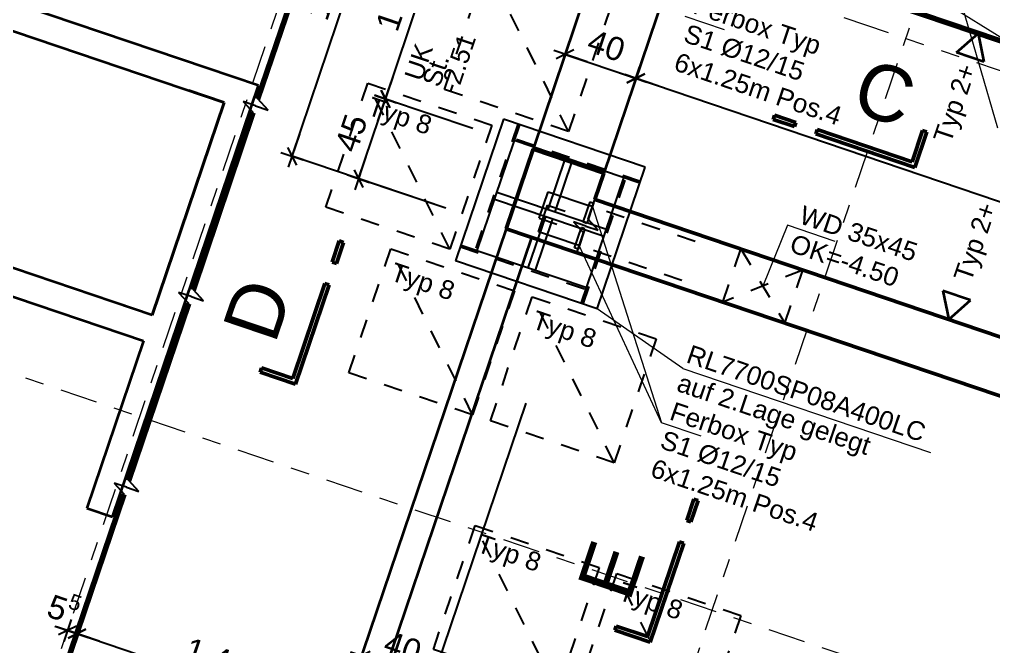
# Model space of a CAD drawing. Header units: metres. Extents: x 2661608 to 2661648.6, y 1209464.3 to 1209501.1.
# Drawn here: x 2661615.74 to 2661620.95, y 1209486.48 to 1209489.83 of the extents above; entities that cross this region are included whole.
import ezdxf

# ---------------------------------------------------------------- set-up
doc = ezdxf.new("R2010")
doc.units = ezdxf.units.M
doc.header["$PDMODE"] = 65
for name, pattern in [('AUSGEZOGEN', [0]), ('GETRENNT2_S6', [0.3, 0.2, -0.1]), ('PHANTOM2_S8', [0.3, 0.2, -0.05, 0, -0.05]), ('PUNKT2_S9', [0.4, 0.25, -0.05, 0, -0.05, 0, -0.05]), ('STRICHLINIE_S4', [0.1, 0.05, -0.05]), ('VERDECKT2_S2', [0.025, 0, -0.025])]:
    doc.linetypes.add(name, pattern=pattern)
for name, color, linetype, lineweight in [('TB_640', 7, 'AUSGEZOGEN', 25), ('TB_641', 7, 'AUSGEZOGEN', 25), ('TB_642', 7, 'AUSGEZOGEN', 25), ('TB_643', 7, 'AUSGEZOGEN', 25), ('TB_645', 7, 'AUSGEZOGEN', 25), ('TB_646', 7, 'AUSGEZOGEN', 25), ('TB_649', 7, 'AUSGEZOGEN', 25), ('TB_650', 7, 'AUSGEZOGEN', 25), ('TB_651', 7, 'AUSGEZOGEN', 25)]:
    doc.layers.add(name, color=color, linetype=linetype, lineweight=lineweight)
doc.styles.add('ARIAL', font='arial.ttf')
doc.styles.add('MtXpl_Arial', font='arial.ttf')
doc.dimstyles.new('DIMSTYLE_5', dxfattribs={"dimtxt": 0.125, "dimasz": 0.125, "dimexe": 0, "dimexo": 0, "dimgap": 0.0625, "dimtad": 2, "dimdec": 1, "dimlfac": 100, "dimrnd": 0.5, "dimzin": 4, "dimdsep": 46, "dimtxsty": 'ARIAL', "dimblk1": 'ALL_ML_STRICH', "dimblk2": 'ALL_ML_STRICH', "dimsah": 1, "dimcen": 0, "dimclrd": 7, "dimclre": 7, "dimclrt": 7, "dimazin": 3, "dimtfac": 1, "dimtdec": 0, "dimtix": 1, "dimtmove": 2, "dimatfit": 3, "dimfxl": 0, "dimtvp": 1.2, "dimlwd": 0, "dimlwe": 25})
doc.dimstyles.new('DIMSTYLE_6', dxfattribs={"dimtxt": 0.125, "dimasz": 0.125, "dimexe": 0, "dimexo": 0, "dimgap": 0.0625, "dimtad": 2, "dimrnd": 0.005, "dimzin": 4, "dimdsep": 46, "dimtxsty": 'ARIAL', "dimblk1": 'ALL_ML_STRICH', "dimblk2": 'ALL_ML_STRICH', "dimsah": 1, "dimcen": 0, "dimclrd": 7, "dimclre": 7, "dimclrt": 7, "dimazin": 3, "dimtfac": 1, "dimtdec": 0, "dimtix": 1, "dimtmove": 2, "dimatfit": 3, "dimfxl": 0, "dimlwd": 0, "dimlwe": 25})
doc.dimstyles.new('DIMSTYLE_7', dxfattribs={"dimtxt": 0.125, "dimasz": 0.125, "dimexe": 0, "dimexo": 0, "dimgap": 0.0625, "dimtad": 2, "dimrnd": 0.005, "dimzin": 4, "dimdsep": 46, "dimtxsty": 'ARIAL', "dimblk1": 'ALL_ML_STRICH', "dimblk2": 'ALL_ML_STRICH', "dimsah": 1, "dimcen": 0, "dimclrd": 7, "dimclre": 7, "dimclrt": 7, "dimazin": 3, "dimtfac": 1, "dimtdec": 0, "dimtix": 1, "dimtmove": 2, "dimatfit": 3, "dimfxl": 0, "dimlwd": 0, "dimlwe": 25})

# ---------------------------------------------------------------- blocks, each defined once
blk = doc.blocks.new('COMPLEXOBJECT_7')
at = {"layer": 'TB_645', "color": 7, "linetype": 'VERDECKT2_S2', "lineweight": 25, "transparency": 33554687}
for p, q in [((2661617.956, 1209486.4618), (2661618.1805, 1209487.1248)), ((2661618.1805, 1209487.1248), (2661618.8435, 1209486.9004)), ((2661618.619, 1209486.2373), (2661618.1805, 1209487.1248)), ((2661618.8435, 1209486.9004), (2661618.619, 1209486.2373)), ((2661618.7137, 1209486.2053), (2661618.9382, 1209486.8683)), ((2661618.9382, 1209486.8683), (2661619.6012, 1209486.6438)), ((2661619.3768, 1209485.9808), (2661618.9382, 1209486.8683)), ((2661619.6012, 1209486.6438), (2661619.3768, 1209485.9808)), ((2661618.619, 1209486.2373), (2661617.956, 1209486.4618)), ((2661617.6994, 1209485.7041), (2661617.9239, 1209486.3671)), ((2661617.9239, 1209486.3671), (2661618.5869, 1209486.1426)), ((2661618.3625, 1209485.4796), (2661617.9239, 1209486.3671)), ((2661619.3768, 1209485.9808), (2661618.7137, 1209486.2053)), ((2661618.5869, 1209486.1426), (2661618.3625, 1209485.4796)), ((2661618.4572, 1209485.4475), (2661618.6817, 1209486.1105)), ((2661618.6817, 1209486.1105), (2661619.3447, 1209485.8861)), ((2661619.1202, 1209485.223), (2661618.6817, 1209486.1105)), ((2661619.3447, 1209485.8861), (2661619.1202, 1209485.223)), ((2661618.3625, 1209485.4796), (2661617.6994, 1209485.7041)), ((2661619.1202, 1209485.223), (2661618.4572, 1209485.4475))]:
    blk.add_line(p, q, dxfattribs=at)
at = {"layer": 'TB_645', "color": 7, "linetype": 'AUSGEZOGEN', "lineweight": 25, "transparency": 33554687, "char_height": 0.1, "width": 0.399914, "attachment_point": 7, "rotation": 341.2953, "style": 'ARIAL'}
for insert in [(2661618.1706, 1209486.9596), (2661618.9284, 1209486.703), (2661617.9141, 1209486.2018), (2661618.6718, 1209485.9453)]:
    blk.add_mtext('\\W1.00;Typ 8', dxfattribs=dict(at, insert=insert))
blk = doc.blocks.new('ALL_ML_STRICH')
at = {"color": 0, "linetype": 'ByBlock', "lineweight": -2}
for p, q in [((0, -0.5), (0, 0.5)), ((-1, 0), (0.5, 0)), ((-0.3, -0.3), (0.3, 0.3))]:
    blk.add_line(p, q, dxfattribs=at)
blk = doc.blocks.new('*D34')
at = {"layer": 'DEFPOINTS', "color": 7, "linetype": 'AUSGEZOGEN', "lineweight": 25, "transparency": 16777216}
for p in [(2661616.5702, 1209488.2526), (2661616.6115, 1209488.2084), (2661615.9986, 1209486.5643)]:
    blk.add_point(p, dxfattribs=at)
at = {"layer": 'TB_649', "color": 7, "linetype": 'AUSGEZOGEN', "lineweight": -2, "transparency": 16777216}
for p, q in [((2661615.9986, 1209486.5643), (2661615.9986, 1209486.5643)), ((2661615.9986, 1209486.5643), (2661616.0491, 1209486.5472)), ((2661616.0491, 1209486.5472), (2661616.0491, 1209486.5472))]:
    blk.add_line(p, q, dxfattribs=at)
at = {"layer": 'TB_649', "color": 7, "linetype": 'AUSGEZOGEN', "lineweight": 25, "transparency": 16777216, "xscale": 0.125, "yscale": 0.125, "zscale": 0.125}
for p, rotation in [((2661616.0491, 1209486.5472), 341.2952435380498), ((2661615.9986, 1209486.5643), 161.2952435380497)]:
    blk.add_blockref('ALL_ML_STRICH', p, dxfattribs=dict(at, rotation=rotation))
at = {"layer": 'TB_649', "color": 7, "linetype": 'AUSGEZOGEN', "lineweight": 25, "transparency": 16777216, "insert": (2661615.9809, 1209486.6913), "char_height": 0.125, "width": 0.375, "attachment_point": 5, "rotation": 341.2952, "style": 'ARIAL'}
blk.add_mtext('\\A1;{\\A1;{5\\H0.082500;\\S5^ ;}}', dxfattribs=at)
blk = doc.blocks.new('*D35')
at = {"layer": 'DEFPOINTS', "color": 7, "linetype": 'AUSGEZOGEN', "lineweight": 25, "transparency": 16777216}
for p in [(2661618.345, 1209488.7132), (2661616.6115, 1209488.2084), (2661616.0491, 1209486.5472)]:
    blk.add_point(p, dxfattribs=at)
at = {"layer": 'TB_649', "color": 7, "linetype": 'AUSGEZOGEN', "lineweight": -2, "transparency": 16777216}
for p, q in [((2661616.0491, 1209486.5472), (2661616.0491, 1209486.5472)), ((2661616.0491, 1209486.5472), (2661617.4509, 1209486.0726)), ((2661617.4509, 1209486.0726), (2661617.4509, 1209486.0726))]:
    blk.add_line(p, q, dxfattribs=at)
at = {"layer": 'TB_649', "color": 7, "linetype": 'AUSGEZOGEN', "lineweight": 25, "transparency": 16777216, "xscale": 0.125, "yscale": 0.125, "zscale": 0.125}
for p, rotation in [((2661616.0491, 1209486.5472), 161.2952435380497), ((2661617.4509, 1209486.0726), 341.2952435380498)]:
    blk.add_blockref('ALL_ML_STRICH', p, dxfattribs=dict(at, rotation=rotation))
at = {"layer": 'TB_649', "color": 7, "linetype": 'AUSGEZOGEN', "lineweight": 25, "transparency": 16777216, "insert": (2661616.7952, 1209486.4157), "char_height": 0.125, "width": 0.5, "attachment_point": 5, "rotation": 341.2952, "style": 'ARIAL'}
blk.add_mtext('\\A1;{\\A1;{1.48\\H0.082500;\\S^ ;}}', dxfattribs=at)
blk = doc.blocks.new('*D36')
at = {"layer": 'DEFPOINTS', "color": 7, "linetype": 'AUSGEZOGEN', "lineweight": 25, "transparency": 16777216}
for p in [(2661618.345, 1209488.7132), (2661617.4509, 1209486.0726), (2661629.3768, 1209485.1245)]:
    blk.add_point(p, dxfattribs=at)
at = {"layer": 'TB_649', "color": 7, "linetype": 'AUSGEZOGEN', "lineweight": -2, "transparency": 16777216}
for p, q in [((2661617.4509, 1209486.0726), (2661617.4509, 1209486.0726)), ((2661617.4509, 1209486.0726), (2661628.4383, 1209482.3526)), ((2661628.4383, 1209482.3526), (2661628.4383, 1209482.3526))]:
    blk.add_line(p, q, dxfattribs=at)
at = {"layer": 'TB_649', "color": 7, "linetype": 'AUSGEZOGEN', "lineweight": 25, "transparency": 16777216, "xscale": 0.125, "yscale": 0.125, "zscale": 0.125}
for p, rotation in [((2661617.4509, 1209486.0726), 161.2952435380497), ((2661628.4383, 1209482.3526), 341.2952435380498)]:
    blk.add_blockref('ALL_ML_STRICH', p, dxfattribs=dict(at, rotation=rotation))
at = {"layer": 'TB_649', "color": 7, "linetype": 'AUSGEZOGEN', "lineweight": 25, "transparency": 16777216, "insert": (2661622.9856, 1209484.3198), "char_height": 0.125, "width": 0.625, "attachment_point": 5, "rotation": 341.2952, "style": 'ARIAL'}
blk.add_mtext('\\A1;{\\A1;{11.60\\H0.082500;\\S^ ;}}', dxfattribs=at)
blk = doc.blocks.new('*D39')
at = {"layer": 'DEFPOINTS', "color": 7, "linetype": 'AUSGEZOGEN', "lineweight": 25, "transparency": 16777216}
for p in [(2661618.8201, 1209488.8691), (2661618.345, 1209488.7132), (2661617.5712, 1209486.4278)]:
    blk.add_point(p, dxfattribs=at)
at = {"layer": 'TB_649', "color": 7, "linetype": 'AUSGEZOGEN', "lineweight": -2, "transparency": 16777216}
for p, q in [((2661618.4511, 1209487.7793), (2661617.9501, 1209486.2995)), ((2661617.5712, 1209486.4278), (2661617.5712, 1209486.4278)), ((2661617.5712, 1209486.4278), (2661617.9501, 1209486.2995))]:
    blk.add_line(p, q, dxfattribs=at)
at = {"layer": 'TB_649', "color": 7, "linetype": 'AUSGEZOGEN', "lineweight": 25, "transparency": 16777216, "xscale": 0.125, "yscale": 0.125, "zscale": 0.125}
for p, rotation in [((2661617.5712, 1209486.4278), 161.2952432638242), ((2661617.9501, 1209486.2995), 341.2952432638242)]:
    blk.add_blockref('ALL_ML_STRICH', p, dxfattribs=dict(at, rotation=rotation))
at = {"layer": 'TB_649', "color": 7, "linetype": 'AUSGEZOGEN', "lineweight": 25, "transparency": 16777216, "insert": (2661617.7923, 1209486.474), "char_height": 0.125, "width": 0.5, "attachment_point": 5, "rotation": 341.2952, "style": 'ARIAL'}
blk.add_mtext('\\A1;{\\A1;{40\\H0.082500;\\S^ ;}}', dxfattribs=at)
blk = doc.blocks.new('*D40')
at = {"layer": 'DEFPOINTS', "color": 7, "linetype": 'AUSGEZOGEN', "lineweight": 25, "transparency": 16777216}
for p in [(2661618.8201, 1209488.8691), (2661622.219, 1209487.4016), (2661617.9501, 1209486.2995)]:
    blk.add_point(p, dxfattribs=at)
at = {"layer": 'TB_649', "color": 7, "linetype": 'AUSGEZOGEN', "lineweight": -2, "transparency": 16777216}
for p, q in [((2661618.4511, 1209487.7793), (2661617.9501, 1209486.2995)), ((2661621.9462, 1209486.596), (2661621.4452, 1209485.1162)), ((2661617.9501, 1209486.2995), (2661621.4452, 1209485.1162))]:
    blk.add_line(p, q, dxfattribs=at)
at = {"layer": 'TB_649', "color": 7, "linetype": 'AUSGEZOGEN', "lineweight": 25, "transparency": 16777216, "xscale": 0.125, "yscale": 0.125, "zscale": 0.125}
for p, rotation in [((2661617.9501, 1209486.2995), 161.2952432638242), ((2661621.4452, 1209485.1162), 341.2952432638242)]:
    blk.add_blockref('ALL_ML_STRICH', p, dxfattribs=dict(at, rotation=rotation))
at = {"layer": 'TB_649', "color": 7, "linetype": 'AUSGEZOGEN', "lineweight": 25, "transparency": 16777216, "insert": (2661619.7429, 1209485.8137), "char_height": 0.125, "width": 0.5, "attachment_point": 5, "rotation": 341.2952, "style": 'ARIAL'}
blk.add_mtext('\\A1;{\\A1;{3.69\\H0.082500;\\S^ ;}}', dxfattribs=at)
blk = doc.blocks.new('*D94')
at = {"layer": 'DEFPOINTS', "color": 7, "linetype": 'AUSGEZOGEN', "lineweight": 25, "transparency": 16777216}
for p in [(2661618.4893, 1209489.1394), (2661617.5552, 1209488.9806), (2661618.345, 1209488.7132)]:
    blk.add_point(p, dxfattribs=at)
at = {"layer": 'TB_649', "color": 7, "linetype": 'AUSGEZOGEN', "lineweight": -2, "transparency": 16777216}
for p, q in [((2661617.5552, 1209488.9806), (2661617.6995, 1209489.4068)), ((2661618.1673, 1209489.2484), (2661617.6995, 1209489.4068)), ((2661618.023, 1209488.8222), (2661617.5552, 1209488.9806))]:
    blk.add_line(p, q, dxfattribs=at)
at = {"layer": 'TB_649', "color": 7, "linetype": 'AUSGEZOGEN', "lineweight": 25, "transparency": 16777216, "xscale": 0.125, "yscale": 0.125, "zscale": 0.125}
for p, rotation in [((2661617.6995, 1209489.4068), 71.29524324116996), ((2661617.5552, 1209488.9806), 251.29524324117)]:
    blk.add_blockref('ALL_ML_STRICH', p, dxfattribs=dict(at, rotation=rotation))
at = {"layer": 'TB_649', "color": 7, "linetype": 'AUSGEZOGEN', "lineweight": 25, "transparency": 16777216, "insert": (2661617.5168, 1209489.2247), "char_height": 0.125, "width": 0.5, "attachment_point": 5, "rotation": 71.2952, "style": 'ARIAL'}
blk.add_mtext('\\A1;{\\A1;{45\\H0.082500;\\S^ ;}}', dxfattribs=at)
blk = doc.blocks.new('*D95')
at = {"layer": 'DEFPOINTS', "color": 7, "linetype": 'AUSGEZOGEN', "lineweight": 25, "transparency": 16777216}
for p in [(2661618.8196, 1209490.115), (2661617.6995, 1209489.4068), (2661618.4893, 1209489.1394)]:
    blk.add_point(p, dxfattribs=at)
at = {"layer": 'TB_649', "color": 7, "linetype": 'AUSGEZOGEN', "lineweight": -2, "transparency": 16777216}
for p, q in [((2661617.6995, 1209489.4068), (2661618.0298, 1209490.3824)), ((2661618.4976, 1209490.224), (2661618.0298, 1209490.3824)), ((2661618.1673, 1209489.2484), (2661617.6995, 1209489.4068))]:
    blk.add_line(p, q, dxfattribs=at)
at = {"layer": 'TB_649', "color": 7, "linetype": 'AUSGEZOGEN', "lineweight": 25, "transparency": 16777216, "xscale": 0.125, "yscale": 0.125, "zscale": 0.125}
for p, rotation in [((2661618.0298, 1209490.3824), 71.29524324116996), ((2661617.6995, 1209489.4068), 251.29524324117)]:
    blk.add_blockref('ALL_ML_STRICH', p, dxfattribs=dict(at, rotation=rotation))
at = {"layer": 'TB_649', "color": 7, "linetype": 'AUSGEZOGEN', "lineweight": 25, "transparency": 16777216, "insert": (2661617.7589, 1209489.94), "char_height": 0.125, "width": 0.5, "attachment_point": 5, "rotation": 71.2952, "style": 'ARIAL'}
blk.add_mtext('\\A1;{\\A1;{1.03\\H0.082500;\\S^ ;}}', dxfattribs=at)
at = {"layer": 'TB_649', "color": 7, "linetype": 'AUSGEZOGEN', "lineweight": 25, "transparency": 16777216, "insert": (2661617.799, 1209489.5287), "char_height": 0.1, "width": 0.005, "attachment_point": 1, "rotation": 71.2952, "line_spacing_factor": 0.60241, "style": 'ARIAL'}
blk.add_mtext('UK St. -2.51', dxfattribs=at)
blk = doc.blocks.new('*D101')
at = {"layer": 'DEFPOINTS', "color": 7, "linetype": 'AUSGEZOGEN', "lineweight": 25, "transparency": 16777216}
for p in [(2661617.8161, 1209490.7926), (2661617.2, 1209489.1008), (2661618.345, 1209488.7132)]:
    blk.add_point(p, dxfattribs=at)
at = {"layer": 'TB_649', "color": 7, "linetype": 'AUSGEZOGEN', "lineweight": -2, "transparency": 16777216}
for p, q in [((2661617.2, 1209489.1008), (2661617.7773, 1209490.8058)), ((2661617.7773, 1209490.8058), (2661617.7773, 1209490.8058)), ((2661618.023, 1209488.8222), (2661617.2, 1209489.1008))]:
    blk.add_line(p, q, dxfattribs=at)
at = {"layer": 'TB_649', "color": 7, "linetype": 'AUSGEZOGEN', "lineweight": 25, "transparency": 16777216, "xscale": 0.125, "yscale": 0.125, "zscale": 0.125}
for p, rotation in [((2661617.7773, 1209490.8058), 71.29524322638346), ((2661617.2, 1209489.1008), 251.2952432263835)]:
    blk.add_blockref('ALL_ML_STRICH', p, dxfattribs=dict(at, rotation=rotation))
at = {"layer": 'TB_649', "color": 7, "linetype": 'AUSGEZOGEN', "lineweight": 25, "transparency": 16777216, "insert": (2661617.383, 1209489.9988), "char_height": 0.125, "width": 0.5, "attachment_point": 5, "rotation": 71.2952, "style": 'ARIAL'}
blk.add_mtext('\\A1;{\\A1;{1.80\\H0.082500;\\S^ ;}}', dxfattribs=at)
blk = doc.blocks.new('*D109')
at = {"layer": 'DEFPOINTS', "color": 7, "linetype": 'AUSGEZOGEN', "lineweight": 25, "transparency": 16777216}
for p in [(2661617.6069, 1209495.8255), (2661610.2343, 1209479.1174), (2661611.7735, 1209478.5962)]:
    blk.add_point(p, dxfattribs=at)
at = {"layer": 'TB_649', "color": 7, "linetype": 'AUSGEZOGEN', "lineweight": -2, "transparency": 16777216}
for p, q in [((2661610.2343, 1209479.1174), (2661616.0677, 1209496.3467)), ((2661616.0677, 1209496.3467), (2661616.0677, 1209496.3467)), ((2661611.2999, 1209478.7566), (2661610.2343, 1209479.1174))]:
    blk.add_line(p, q, dxfattribs=at)
at = {"layer": 'TB_649', "color": 7, "linetype": 'AUSGEZOGEN', "lineweight": 25, "transparency": 16777216, "xscale": 0.125, "yscale": 0.125, "zscale": 0.125}
for p, rotation in [((2661616.0677, 1209496.3467), 71.29524324225345), ((2661610.2343, 1209479.1174), 251.2952432422534)]:
    blk.add_blockref('ALL_ML_STRICH', p, dxfattribs=dict(at, rotation=rotation))
at = {"layer": 'TB_649', "color": 7, "linetype": 'AUSGEZOGEN', "lineweight": 25, "transparency": 16777216, "insert": (2661613.0437, 1209487.7727), "char_height": 0.125, "width": 0.625, "attachment_point": 5, "rotation": 71.2952, "style": 'ARIAL'}
blk.add_mtext('\\A1;{\\A1;{18.19\\H0.082500;\\S^ ;}}', dxfattribs=at)
blk = doc.blocks.new('*D110')
at = {"layer": 'DEFPOINTS', "color": 7, "linetype": 'AUSGEZOGEN', "lineweight": 25, "transparency": 16777216}
for p in [(2661616.0996, 1209491.3738), (2661613.8202, 1209488.5771), (2661613.8317, 1209488.5732)]:
    blk.add_point(p, dxfattribs=at)
at = {"layer": 'TB_649', "color": 7, "linetype": 'AUSGEZOGEN', "lineweight": -2, "transparency": 16777216}
for p, q in [((2661613.8317, 1209488.5732), (2661614.9156, 1209491.7746)), ((2661615.626, 1209491.5341), (2661614.9156, 1209491.7746)), ((2661613.8317, 1209488.5732), (2661613.8317, 1209488.5732))]:
    blk.add_line(p, q, dxfattribs=at)
at = {"layer": 'TB_649', "color": 7, "linetype": 'AUSGEZOGEN', "lineweight": 25, "transparency": 16777216, "xscale": 0.125, "yscale": 0.125, "zscale": 0.125}
for p, rotation in [((2661614.9156, 1209491.7746), 71.29524323813092), ((2661613.8317, 1209488.5732), 251.2952432381309)]:
    blk.add_blockref('ALL_ML_STRICH', p, dxfattribs=dict(at, rotation=rotation))
at = {"layer": 'TB_649', "color": 7, "linetype": 'AUSGEZOGEN', "lineweight": 25, "transparency": 16777216, "insert": (2661614.2679, 1209490.2191), "char_height": 0.125, "width": 0.5, "attachment_point": 5, "rotation": 71.2952, "style": 'ARIAL'}
blk.add_mtext('\\A1;{\\A1;{3.38\\H0.082500;\\S^ ;}}', dxfattribs=at)
blk = doc.blocks.new('*D151')
at = {"layer": 'DEFPOINTS', "color": 7, "linetype": 'AUSGEZOGEN', "lineweight": 25, "transparency": 16777216}
for p in [(2661622.5559, 1209487.2875), (2661617.5791, 1209480.5264), (2661620.1138, 1209479.6682)]:
    blk.add_point(p, dxfattribs=at)
at = {"layer": 'TB_649', "color": 7, "linetype": 'AUSGEZOGEN', "lineweight": -2, "transparency": 16777216}
for p, q in [((2661620.1138, 1209479.6682), (2661622.6794, 1209487.2457)), ((2661622.6794, 1209487.2457), (2661622.6794, 1209487.2457)), ((2661618.6204, 1209480.1738), (2661620.1138, 1209479.6682))]:
    blk.add_line(p, q, dxfattribs=at)
at = {"layer": 'TB_649', "color": 7, "linetype": 'AUSGEZOGEN', "lineweight": 25, "transparency": 16777216, "xscale": 0.125, "yscale": 0.125, "zscale": 0.125}
for p, rotation in [((2661622.6794, 1209487.2457), 71.29524323428163), ((2661620.1138, 1209479.6682), 251.2952432342816)]:
    blk.add_blockref('ALL_ML_STRICH', p, dxfattribs=dict(at, rotation=rotation))
at = {"layer": 'TB_649', "color": 7, "linetype": 'AUSGEZOGEN', "lineweight": 25, "transparency": 16777216, "insert": (2661621.291, 1209483.5024), "char_height": 0.125, "width": 0.5, "attachment_point": 5, "rotation": 71.2952, "style": 'ARIAL'}
blk.add_mtext('\\A1;{\\A1;{8.00\\H0.082500;\\S^ ;}}', dxfattribs=at)
blk = doc.blocks.new('*D288')
at = {"layer": 'DEFPOINTS', "color": 7, "linetype": 'AUSGEZOGEN', "lineweight": 25, "transparency": 16777216}
for p in [(2661618.7138, 1209489.8025), (2661619.0956, 1209489.683), (2661618.6608, 1209489.6459)]:
    blk.add_point(p, dxfattribs=at)
at = {"layer": 'TB_649', "color": 7, "linetype": 'AUSGEZOGEN', "lineweight": -2, "transparency": 16777216}
for p, q in [((2661618.6608, 1209489.6459), (2661618.6608, 1209489.6459)), ((2661618.6608, 1209489.6459), (2661619.0397, 1209489.5177)), ((2661619.0397, 1209489.5177), (2661619.0397, 1209489.5177))]:
    blk.add_line(p, q, dxfattribs=at)
at = {"layer": 'TB_649', "color": 7, "linetype": 'AUSGEZOGEN', "lineweight": 25, "transparency": 16777216, "xscale": 0.125, "yscale": 0.125, "zscale": 0.125}
for p, rotation in [((2661618.6608, 1209489.6459), 161.2952432375796), ((2661619.0397, 1209489.5177), 341.2952432375796)]:
    blk.add_blockref('ALL_ML_STRICH', p, dxfattribs=dict(at, rotation=rotation))
at = {"layer": 'TB_649', "color": 7, "linetype": 'AUSGEZOGEN', "lineweight": 25, "transparency": 16777216, "insert": (2661618.8818, 1209489.6921), "char_height": 0.125, "width": 0.5, "attachment_point": 5, "rotation": 341.2952, "style": 'ARIAL'}
blk.add_mtext('\\A1;{\\A1;{40\\H0.082500;\\S^ ;}}', dxfattribs=at)
blk = doc.blocks.new('*D289')
at = {"layer": 'DEFPOINTS', "color": 7, "linetype": 'AUSGEZOGEN', "lineweight": 25, "transparency": 16777216}
for p in [(2661619.0956, 1209489.683), (2661619.0397, 1209489.5177), (2661623.5729, 1209488.8435)]:
    blk.add_point(p, dxfattribs=at)
at = {"layer": 'TB_649', "color": 7, "linetype": 'AUSGEZOGEN', "lineweight": -2, "transparency": 16777216}
for p, q in [((2661619.0397, 1209489.5177), (2661619.0397, 1209489.5177)), ((2661619.0397, 1209489.5177), (2661623.3114, 1209488.0713)), ((2661623.5121, 1209488.6639), (2661623.3114, 1209488.0713))]:
    blk.add_line(p, q, dxfattribs=at)
at = {"layer": 'TB_649', "color": 7, "linetype": 'AUSGEZOGEN', "lineweight": 25, "transparency": 16777216, "xscale": 0.125, "yscale": 0.125, "zscale": 0.125}
for p, rotation in [((2661619.0397, 1209489.5177), 161.2952432375796), ((2661623.3114, 1209488.0713), 341.2952432375796)]:
    blk.add_blockref('ALL_ML_STRICH', p, dxfattribs=dict(at, rotation=rotation))
at = {"layer": 'TB_649', "color": 7, "linetype": 'AUSGEZOGEN', "lineweight": 25, "transparency": 16777216, "insert": (2661621.2323, 1209488.8963), "char_height": 0.125, "width": 0.5, "attachment_point": 5, "rotation": 341.2952, "style": 'ARIAL'}
blk.add_mtext('\\A1;{\\A1;{4.51\\H0.082500;\\S^ ;}}', dxfattribs=at)

msp = doc.modelspace()

# ---------------------------------------------------------------- linework, layer by layer
at = {"layer": 'TB_640', "color": 7, "linetype": 'PUNKT2_S9', "lineweight": 13, "transparency": 33554687}
for p, q in [((2661618.9222, 1209490.4181), (2661626.7365, 1209487.7724)), ((2661618.732, 1209490.3241), (2661626.8305, 1209487.5822))]:
    msp.add_line(p, q, dxfattribs=at)
at = {"layer": 'TB_641', "color": 7, "linetype": 'AUSGEZOGEN', "lineweight": 50, "transparency": 33554687}
for p, q in [((2661619.3011, 1209490.2898), (2661623.5729, 1209488.8435)), ((2661618.4893, 1209489.1394), (2661618.345, 1209488.7132)), ((2661618.4893, 1209489.1394), (2661618.8682, 1209489.0111)), ((2661618.8201, 1209488.8691), (2661618.8682, 1209489.0111)), ((2661622.3152, 1209487.6857), (2661618.8201, 1209488.8691)), ((2661618.345, 1209488.7132), (2661622.219, 1209487.4016))]:
    msp.add_line(p, q, dxfattribs=at)
at = {"layer": 'TB_641', "color": 7, "linetype": 'AUSGEZOGEN', "lineweight": 35, "transparency": 33554687}
for p, q in [((2661618.8196, 1209490.115), (2661618.4893, 1209489.1394)), ((2661619.1985, 1209489.9867), (2661618.8682, 1209489.0111)), ((2661616.8831, 1209489.5249), (2661615.6186, 1209489.953)), ((2661615.5721, 1209489.8157), (2661616.8366, 1209489.3875)), ((2661620.7552, 1209489.6558), (2661620.8719, 1209489.758)), ((2661620.8719, 1209489.758), (2661620.9024, 1209489.6059)), ((2661620.9024, 1209489.6059), (2661620.7552, 1209489.6558)), ((2661617.0204, 1209489.4784), (2661616.8831, 1209489.5249)), ((2661616.2395, 1209487.172), (2661617.0204, 1209489.4784)), ((2661616.8366, 1209489.3875), (2661616.6471, 1209489.4517)), ((2661616.8366, 1209489.3875), (2661616.4517, 1209488.2509)), ((2661616.4517, 1209488.2509), (2661616.8366, 1209489.3875)), ((2661618.345, 1209488.7132), (2661615.1701, 1209479.3361)), ((2661616.4517, 1209488.2509), (2661615.1872, 1209488.679)), ((2661615.3075, 1209479.2896), (2661618.4823, 1209488.6667)), ((2661615.1407, 1209488.5417), (2661616.4052, 1209488.1136)), ((2661620.8304, 1209488.3301), (2661620.6832, 1209488.38)), ((2661620.6832, 1209488.38), (2661620.7138, 1209488.2279)), ((2661620.7138, 1209488.2279), (2661620.8304, 1209488.3301)), ((2661616.4517, 1209488.2509), (2661616.2623, 1209488.3151)), ((2661616.4052, 1209488.1136), (2661616.1022, 1209487.2185)), ((2661616.1022, 1209487.2185), (2661616.2395, 1209487.172))]:
    msp.add_line(p, q, dxfattribs=at)
at = {"layer": 'TB_641', "color": 7, "linetype": 'AUSGEZOGEN', "lineweight": 25, "transparency": 33554687}
for p, q in [((2661618.5223, 1209488.7693), (2661618.5704, 1209488.9113)), ((2661618.5704, 1209488.9113), (2661618.7883, 1209488.8376)), ((2661618.7578, 1209488.7476), (2661618.7947, 1209488.8565)), ((2661618.8136, 1209488.8501), (2661618.7768, 1209488.7412)), ((2661618.7843, 1209488.7636), (2661618.8201, 1209488.8691)), ((2661618.7947, 1209488.8565), (2661618.8136, 1209488.8501)), ((2661618.5188, 1209488.6966), (2661618.5669, 1209488.8386)), ((2661618.5669, 1209488.8386), (2661618.6616, 1209488.8066)), ((2661618.5223, 1209488.7693), (2661618.617, 1209488.7372)), ((2661618.772, 1209488.727), (2661618.7057, 1209488.7494)), ((2661618.7057, 1209488.7494), (2661618.7596, 1209488.6904)), ((2661618.7768, 1209488.7412), (2661618.7578, 1209488.7476)), ((2661618.8383, 1209488.7045), (2661618.7843, 1209488.7636)), ((2661618.7177, 1209488.6292), (2661618.5188, 1209488.6966)), ((2661618.7113, 1209488.6103), (2661618.7482, 1209488.7192)), ((2661618.7238, 1209488.5849), (2661618.7596, 1209488.6904)), ((2661618.7671, 1209488.7128), (2661618.7303, 1209488.6039)), ((2661618.7671, 1209488.7128), (2661618.7482, 1209488.7192)), ((2661618.772, 1209488.727), (2661618.8383, 1209488.7045)), ((2661618.7303, 1209488.6039), (2661618.7113, 1209488.6103))]:
    msp.add_line(p, q, dxfattribs=at)
at = {"layer": 'TB_641', "color": 7, "linetype": 'STRICHLINIE_S4', "lineweight": 25, "transparency": 33554687}
for p, q in [((2661618.8072, 1209488.8312), (2661618.7883, 1209488.8376)), ((2661619.3566, 1209488.6452), (2661618.8072, 1209488.8312)), ((2661618.7367, 1209488.6228), (2661618.7177, 1209488.6292)), ((2661619.286, 1209488.4368), (2661618.7367, 1209488.6228))]:
    msp.add_line(p, q, dxfattribs=at)
at = {"layer": 'TB_642', "color": 7, "linetype": 'AUSGEZOGEN', "lineweight": 70, "transparency": 33554687}
msp.add_line((2661626.7365, 1209487.7724), (2661618.9222, 1209490.4181), dxfattribs=at)
at = {"layer": 'TB_643', "color": 7, "linetype": 'PHANTOM2_S8', "lineweight": 18, "transparency": 33554687}
for p, q in [((2661611.7006, 1209473.87), (2661620.5806, 1209500.0975)), ((2661614.7632, 1209472.8331), (2661623.6431, 1209499.0606)), ((2661612.6477, 1209488.974), (2661644.6767, 1209478.1298))]:
    msp.add_line(p, q, dxfattribs=at)
at = {"layer": 'TB_645', "color": 7, "linetype": 'VERDECKT2_S2', "lineweight": 25, "transparency": 33554687}
for p, q in [((2661618.0164, 1209489.4579), (2661618.2409, 1209490.1209)), ((2661618.6795, 1209489.2334), (2661618.2409, 1209490.1209)), ((2661618.904, 1209489.8964), (2661618.6795, 1209489.2334)), ((2661617.381, 1209488.8284), (2661617.6055, 1209489.4914)), ((2661617.6055, 1209489.4914), (2661618.2685, 1209489.2669)), ((2661618.044, 1209488.6039), (2661617.6055, 1209489.4914)), ((2661618.6795, 1209489.2334), (2661618.0164, 1209489.4579)), ((2661618.2685, 1209489.2669), (2661618.044, 1209488.6039)), ((2661618.4077, 1209489.2726), (2661618.1784, 1209488.5954)), ((2661619.064, 1209488.9659), (2661618.3868, 1209489.1952)), ((2661618.7573, 1209488.3096), (2661618.9866, 1209488.9869)), ((2661618.044, 1209488.6039), (2661617.381, 1209488.8284)), ((2661617.5033, 1209487.9424), (2661617.7278, 1209488.6054)), ((2661617.7278, 1209488.6054), (2661618.3908, 1209488.3809)), ((2661618.1664, 1209487.7179), (2661617.7278, 1209488.6054)), ((2661618.101, 1209488.6163), (2661618.7783, 1209488.387)), ((2661618.3908, 1209488.3809), (2661618.1664, 1209487.7179)), ((2661618.2611, 1209487.6858), (2661618.4856, 1209488.3489)), ((2661618.4856, 1209488.3489), (2661619.1486, 1209488.1244)), ((2661618.9241, 1209487.4613), (2661618.4856, 1209488.3489)), ((2661619.1486, 1209488.1244), (2661618.9241, 1209487.4613)), ((2661618.1664, 1209487.7179), (2661617.5033, 1209487.9424)), ((2661618.9241, 1209487.4613), (2661618.2611, 1209487.6858))]:
    msp.add_line(p, q, dxfattribs=at)
at = {"layer": 'TB_645', "color": 7, "linetype": 'AUSGEZOGEN', "lineweight": 25, "transparency": 33554687}
for p, q in [((2661618.3319, 1209489.2983), (2661618.0754, 1209488.5405)), ((2661618.4172, 1209489.2694), (2661618.1895, 1209488.5969)), ((2661619.0897, 1209489.0417), (2661618.3319, 1209489.2983)), ((2661619.0608, 1209488.9565), (2661618.3883, 1209489.1842)), ((2661618.57, 1209488.8165), (2661618.663, 1209489.0912)), ((2661618.6079, 1209488.8037), (2661618.7009, 1209489.0783)), ((2661618.8331, 1209488.284), (2661619.0897, 1209489.0417)), ((2661618.7479, 1209488.3128), (2661618.9756, 1209488.9853)), ((2661618.2953, 1209488.9095), (2661618.8826, 1209488.7107)), ((2661618.2825, 1209488.8716), (2661618.8697, 1209488.6728)), ((2661618.4642, 1209488.5039), (2661618.5572, 1209488.7786)), ((2661618.502, 1209488.4911), (2661618.595, 1209488.7658)), ((2661618.1042, 1209488.6258), (2661618.7767, 1209488.3981)), ((2661618.8331, 1209488.284), (2661618.0754, 1209488.5405))]:
    msp.add_line(p, q, dxfattribs=at)
at = {"layer": 'TB_645', "color": 7, "linetype": 'AUSGEZOGEN', "lineweight": 18, "transparency": 33554687}
for q in [(2661618.8331, 1209488.284), (2661620.6164, 1209487.5162)]:
    msp.add_line((2661619.2915, 1209487.9648), q, dxfattribs=at)
at = {"layer": 'TB_646', "color": 7, "linetype": 'GETRENNT2_S6', "lineweight": 25, "transparency": 33554687}
msp.add_line((2661618.9222, 1209490.4181), (2661624.8611, 1209488.4074), dxfattribs=at)
at = {"layer": 'TB_649', "color": 7, "linetype": 'AUSGEZOGEN', "lineweight": 18, "transparency": 33554687}
for p, q in [((2661620.9775, 1209489.2514), (2661620.6891, 1209490.2422)), ((2661619.5142, 1209489.7776), (2661619.303, 1209489.8491)), ((2661618.8072, 1209488.8312), (2661619.1775, 1209487.6755)), ((2661619.1775, 1209487.6755), (2661618.7367, 1209488.6228)), ((2661619.3887, 1209487.604), (2661619.1775, 1209487.6755))]:
    msp.add_line(p, q, dxfattribs=at)
at = {"layer": 'TB_649', "color": 7, "linetype": 'AUSGEZOGEN', "lineweight": 50, "transparency": 33554687}
for p, q in [((2661619.7824, 1209489.3205), (2661619.7747, 1209489.2977)), ((2661619.8961, 1209489.282), (2661619.7824, 1209489.3205)), ((2661619.8884, 1209489.2592), (2661619.7747, 1209489.2977)), ((2661619.8884, 1209489.2592), (2661619.8961, 1209489.282)), ((2661620.0097, 1209489.2435), (2661620.002, 1209489.2208)), ((2661620.5324, 1209489.0412), (2661620.002, 1209489.2208)), ((2661620.5174, 1209489.0716), (2661620.0097, 1209489.2435)), ((2661620.5738, 1209489.2383), (2661620.5174, 1209489.0716)), ((2661620.5966, 1209489.2306), (2661620.5324, 1209489.0412)), ((2661620.5966, 1209489.2306), (2661620.5738, 1209489.2383)), ((2661617.4144, 1209488.5341), (2661617.4529, 1209488.6477)), ((2661617.4371, 1209488.5264), (2661617.4756, 1209488.64)), ((2661617.4529, 1209488.6477), (2661617.4756, 1209488.64)), ((2661617.4371, 1209488.5264), (2661617.4144, 1209488.5341)), ((2661617.204, 1209487.9127), (2661617.3759, 1209488.4204)), ((2661617.219, 1209487.8823), (2661617.3986, 1209488.4127)), ((2661617.3759, 1209488.4204), (2661617.3986, 1209488.4127)), ((2661617.0296, 1209487.9464), (2661617.0373, 1209487.9692)), ((2661617.0373, 1209487.9692), (2661617.204, 1209487.9127)), ((2661617.0296, 1209487.9464), (2661617.219, 1209487.8823)), ((2661619.3117, 1209487.1527), (2661619.3502, 1209487.2663)), ((2661619.3344, 1209487.145), (2661619.3729, 1209487.2586)), ((2661619.3502, 1209487.2663), (2661619.3729, 1209487.2586)), ((2661619.3344, 1209487.145), (2661619.3117, 1209487.1527)), ((2661619.1013, 1209486.5313), (2661619.2732, 1209487.039)), ((2661619.1164, 1209486.5009), (2661619.2959, 1209487.0313)), ((2661619.2732, 1209487.039), (2661619.2959, 1209487.0313)), ((2661618.9269, 1209486.565), (2661618.9346, 1209486.5877)), ((2661618.9269, 1209486.565), (2661619.1164, 1209486.5009)), ((2661618.9346, 1209486.5877), (2661619.1013, 1209486.5313))]:
    msp.add_line(p, q, dxfattribs=at)
at = {"layer": 'TB_649', "color": 7, "linetype": 'AUSGEZOGEN', "lineweight": 18, "transparency": 33554687}
msp.add_lwpolyline([(2661619.1775, 1209487.6755), (2661619.1775, 1209487.6755)], close=True, dxfattribs=at)
at = {"layer": 'TB_650', "color": 1, "linetype": 'AUSGEZOGEN', "lineweight": 70, "transparency": 33554687}
for p, q in [((2661617.0174, 1209489.4071), (2661617.3381, 1209490.3543)), ((2661616.6719, 1209488.3868), (2661616.9926, 1209489.334)), ((2661616.3265, 1209487.3664), (2661616.6472, 1209488.3136)), ((2661615.981, 1209486.346), (2661616.3017, 1209487.2932))]:
    msp.add_line(p, q, dxfattribs=at)
at = {"layer": 'TB_650', "color": 1, "linetype": 'AUSGEZOGEN', "lineweight": 25, "transparency": 33554687}
for p, q in [((2661617.005, 1209489.3705), (2661616.9387, 1209489.393)), ((2661616.9387, 1209489.393), (2661616.9926, 1209489.334)), ((2661617.005, 1209489.3705), (2661617.0713, 1209489.3481)), ((2661617.0713, 1209489.3481), (2661617.0174, 1209489.4071)), ((2661616.6595, 1209488.3502), (2661616.5932, 1209488.3726)), ((2661616.5932, 1209488.3726), (2661616.6472, 1209488.3136)), ((2661616.7258, 1209488.3277), (2661616.6719, 1209488.3868)), ((2661616.6595, 1209488.3502), (2661616.7258, 1209488.3277)), ((2661616.3141, 1209487.3298), (2661616.2478, 1209487.3522)), ((2661616.2478, 1209487.3522), (2661616.3017, 1209487.2932)), ((2661616.3141, 1209487.3298), (2661616.3804, 1209487.3073)), ((2661616.3804, 1209487.3073), (2661616.3265, 1209487.3664))]:
    msp.add_line(p, q, dxfattribs=at)
at = {"layer": 'TB_651', "color": 7, "linetype": 'AUSGEZOGEN', "lineweight": 18, "transparency": 33554687}
for p, q in [((2661622.2082, 1209488.978), (2661620.3124, 1209490.1586)), ((2661619.851, 1209488.7314), (2661619.7194, 1209488.4064)), ((2661620.1061, 1209488.645), (2661619.851, 1209488.7314))]:
    msp.add_line(p, q, dxfattribs=at)
at = {"layer": 'TB_651', "color": 7, "linetype": 'STRICHLINIE_S4', "lineweight": 25, "transparency": 33554687}
for p, q in [((2661619.5053, 1209488.3203), (2661619.6017, 1209488.6051)), ((2661619.6017, 1209488.6051), (2661619.8368, 1209488.2081)), ((2661619.933, 1209488.4922), (2661619.5053, 1209488.3203)), ((2661619.8368, 1209488.2081), (2661619.933, 1209488.4922))]:
    msp.add_line(p, q, dxfattribs=at)

# ---------------------------------------------------------------- block references
at = {"layer": 'TB_645', "color": 7, "linetype": 'VERDECKT2_S2', "lineweight": 25, "transparency": 33554687}
msp.add_blockref('COMPLEXOBJECT_7', (0, 0), dxfattribs=at)

# ---------------------------------------------------------------- texts
at = {"layer": 'TB_641', "color": 7, "style": 'MtXpl_Arial'}
for s, p in [('2+', (2661620.8109, 1209489.4221)), ('Typ', (2661620.7238, 1209489.1648)), ('2+', (2661620.9196, 1209488.68)), ('Typ', (2661620.8325, 1209488.4227))]:
    msp.add_text(s, height=0.1, rotation=71.2952, dxfattribs=at).set_placement(p)
at = {"layer": 'TB_645', "color": 7, "style": 'MtXpl_Arial'}
for s, rotation, p in [('Typ', -18.7047, (2661617.5957, 1209489.3261)), ('8', -18.7047, (2661617.853, 1209489.239)), ('Typ', -18.7047, (2661617.718, 1209488.4401)), ('8', -18.7047, (2661617.9753, 1209488.353)), ('Typ', -18.7047, (2661618.4757, 1209488.1836)), ('8', -18.7047, (2661618.7331, 1209488.0964)), ('RL7700SP08A400LC', -18.7048, (2661619.3032, 1209487.9995)), ('auf', -18.7048, (2661619.2517, 1209487.8473)), ('2.Lage', -18.7048, (2661619.4724, 1209487.7726)), ('gelegt', -18.7048, (2661619.9139, 1209487.6231))]:
    msp.add_text(s, height=0.1, rotation=rotation, dxfattribs=at).set_placement(p)
at = {"layer": 'TB_649', "color": 7, "style": 'MtXpl_Arial'}
for s, p in [('Ferbox', (2661619.3393, 1209489.8676)), ('S1', (2661619.2877, 1209489.7154)), ('Typ', (2661619.7879, 1209489.7157)), ('Ø12/15', (2661619.4864, 1209489.6482)), ('6x1.25m', (2661619.2362, 1209489.5632)), ('Pos.4', (2661619.7805, 1209489.379)), ('Ferbox', (2661619.2138, 1209487.6941)), ('S1', (2661619.1623, 1209487.5419)), ('Typ', (2661619.6624, 1209487.5422)), ('Ø12/15', (2661619.3609, 1209487.4746)), ('6x1.25m', (2661619.1108, 1209487.3897)), ('Pos.4', (2661619.655, 1209487.2054))]:
    msp.add_text(s, height=0.1, rotation=-18.7048, dxfattribs=at).set_placement(p)
at = {"layer": 'TB_649', "color": 7, "style": 'MtXpl_Arial', "width": 0.99}
for s, rotation, p in [('C', -18.7048, (2661620.1808, 1209489.3459)), ('D', 71.2952, (2661617.108, 1209488.0904)), ('E', 71.2952, (2661619.0053, 1209486.709))]:
    msp.add_text(s, height=0.3, rotation=rotation, dxfattribs=at).set_placement(p)
at = {"layer": 'TB_651', "color": 7, "style": 'MtXpl_Arial'}
for s, p in [('WD', (2661619.9069, 1209488.7446)), ('35x45', (2661620.1641, 1209488.6576)), ('OK=-4.50', (2661619.8554, 1209488.5925))]:
    msp.add_text(s, height=0.1, rotation=-18.7048, dxfattribs=at).set_placement(p)

# ---------------------------------------------------------------- dimensions: what is measured, and where the dimension line sits
at = {"layer": 'TB_649', "color": 7, "linetype": 'AUSGEZOGEN', "lineweight": 25, "transparency": 33554687}
for base, p1, p2, angle, dimstyle, picture, middle in [((2661616.0677, 1209496.3467), (2661611.2999, 1209478.7566), (2661616.0677, 1209496.3467), 71.2952, 'DIMSTYLE_7', '*D109', (2661613.0437, 1209487.7727)), ((2661614.9156, 1209491.7746), (2661613.8317, 1209488.5732), (2661615.626, 1209491.5341), 71.2952, 'DIMSTYLE_7', '*D110', (2661614.2679, 1209490.2191)), ((2661617.7773, 1209490.8058), (2661618.023, 1209488.8222), (2661617.7773, 1209490.8058), 71.2952, 'DIMSTYLE_7', '*D101', (2661617.383, 1209489.9988)), ((2661619.0397, 1209489.5177), (2661618.6608, 1209489.6459), (2661619.0397, 1209489.5177), 341.2952, 'DIMSTYLE_5', '*D288', (2661618.8818, 1209489.6921)), ((2661623.3114, 1209488.0713), (2661619.0397, 1209489.5177), (2661623.5121, 1209488.6639), 341.2952, 'DIMSTYLE_7', '*D289', (2661621.2323, 1209488.8963)), ((2661617.6995, 1209489.4068), (2661618.023, 1209488.8222), (2661618.1673, 1209489.2484), 71.2952, 'DIMSTYLE_5', '*D94', (2661617.5168, 1209489.2247)), ((2661617.9501, 1209486.2995), (2661617.5712, 1209486.4278), (2661618.4511, 1209487.7793), 341.2952, 'DIMSTYLE_5', '*D39', (2661617.7923, 1209486.474)), ((2661621.4452, 1209485.1162), (2661618.4511, 1209487.7793), (2661621.9462, 1209486.596), 341.2952, 'DIMSTYLE_7', '*D40', (2661619.7429, 1209485.8137)), ((2661617.4509, 1209486.0726), (2661616.0491, 1209486.5472), (2661617.4509, 1209486.0726), 341.2952, 'DIMSTYLE_6', '*D35', (2661616.7952, 1209486.4157)), ((2661628.4383, 1209482.3526), (2661617.4509, 1209486.0726), (2661628.4383, 1209482.3526), 341.2952, 'DIMSTYLE_7', '*D36', (2661622.9856, 1209484.3198)), ((2661616.0491, 1209486.5472), (2661615.9986, 1209486.5643), (2661616.0491, 1209486.5472), 341.2952, 'DIMSTYLE_5', '*D34', (2661615.9809, 1209486.6913)), ((2661622.6794, 1209487.2457), (2661618.6204, 1209480.1738), (2661622.6794, 1209487.2457), 71.2952, 'DIMSTYLE_7', '*D151', (2661621.291, 1209483.5024))]:
    dim = msp.add_linear_dim(base=base, p1=p1, p2=p2, angle=angle, dimstyle=dimstyle, override={"dimpost": '<>', "dimclrd": 7, "dimclre": 7, "dimclrt": 7, "dimlwd": 0, "dimlwe": 25}, dxfattribs=at)
    dim.commit()
    dim.dimension.update_dxf_attribs({"geometry": picture, "text_midpoint": middle, "dimtype": 160})
dim = msp.add_linear_dim(base=(2661618.0298, 1209490.3824), p1=(2661618.1673, 1209489.2484), p2=(2661618.4976, 1209490.224), angle=71.2952, text='<>\\XUK St. -2.51', dimstyle='DIMSTYLE_7', override={"dimpost": '<>', "dimclrd": 7, "dimclre": 7, "dimclrt": 7, "dimlwd": 0, "dimlwe": 25}, dxfattribs=at)
dim.commit()
dim.dimension.update_dxf_attribs({"geometry": '*D95', "text_midpoint": (2661617.7589, 1209489.94), "dimtype": 160})

doc.saveas('drawing.dxf')
